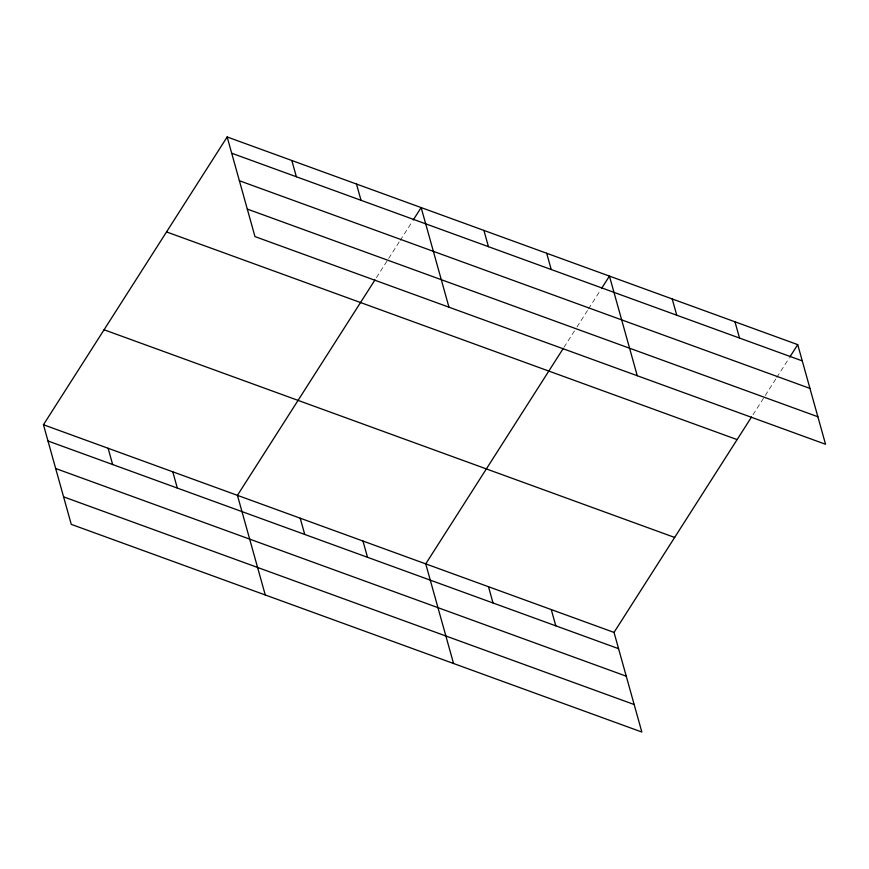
<?xml version="1.0" encoding="UTF-8"?>
<svg xmlns="http://www.w3.org/2000/svg" width="869" height="869" viewBox="0 0 869 869"><rect width="100%" height="100%" fill="white"/><g stroke="black" fill="none" stroke-linecap="round" stroke-linejoin="round"><path stroke-width="0.65" stroke-dasharray="4.34 3.26" d="M376.407 277.667L387.954 259.581M388.682 258.451L399.501 241.484M400.229 240.355L412.493 221.139M563.981 347.328L576.245 328.113M576.973 326.983L587.792 310.027M588.519 308.886L600.783 289.67M752.989 414.73L764.535 396.644M765.252 395.514L776.082 378.558M776.799 377.428L789.074 358.202"/><path stroke-width="1.3" d="M751.544 416.99L614.025 632.415L641.843 732.035L71.269 524.365L43.45 424.735L227.157 136.965L797.731 344.635L825.55 444.265L254.975 236.585L227.157 136.965M374.963 279.927L237.443 495.341L265.262 594.972M413.22 220.009L421.15 207.572L448.969 307.202M563.253 348.458L425.734 563.883L453.553 663.503M601.5 288.541L609.441 276.103L637.259 375.734M789.791 357.072L797.731 344.635M231.697 153.226L802.272 360.896M239.377 180.73L809.951 388.41M247.296 209.081L817.87 416.751M166.533 231.925L737.108 439.605M104.074 329.775L674.648 537.444M43.45 424.735L614.025 632.415M47.991 440.996L618.565 648.676M55.67 468.51L626.245 676.18M63.589 496.851L634.164 704.531M734.968 321.791L739.508 338.052M672.204 298.947L676.745 315.208M546.677 253.259L551.218 269.52M483.914 230.415L488.454 246.677M551.261 609.571L555.802 625.832M488.497 586.727L493.038 602.988M356.486 184.032L361.026 200.294M291.821 160.504L296.362 176.765M362.97 541.039L367.511 557.301M300.207 518.196L304.747 534.457M172.779 471.813L177.319 488.074M108.114 448.274L112.655 464.535"/></g></svg>
